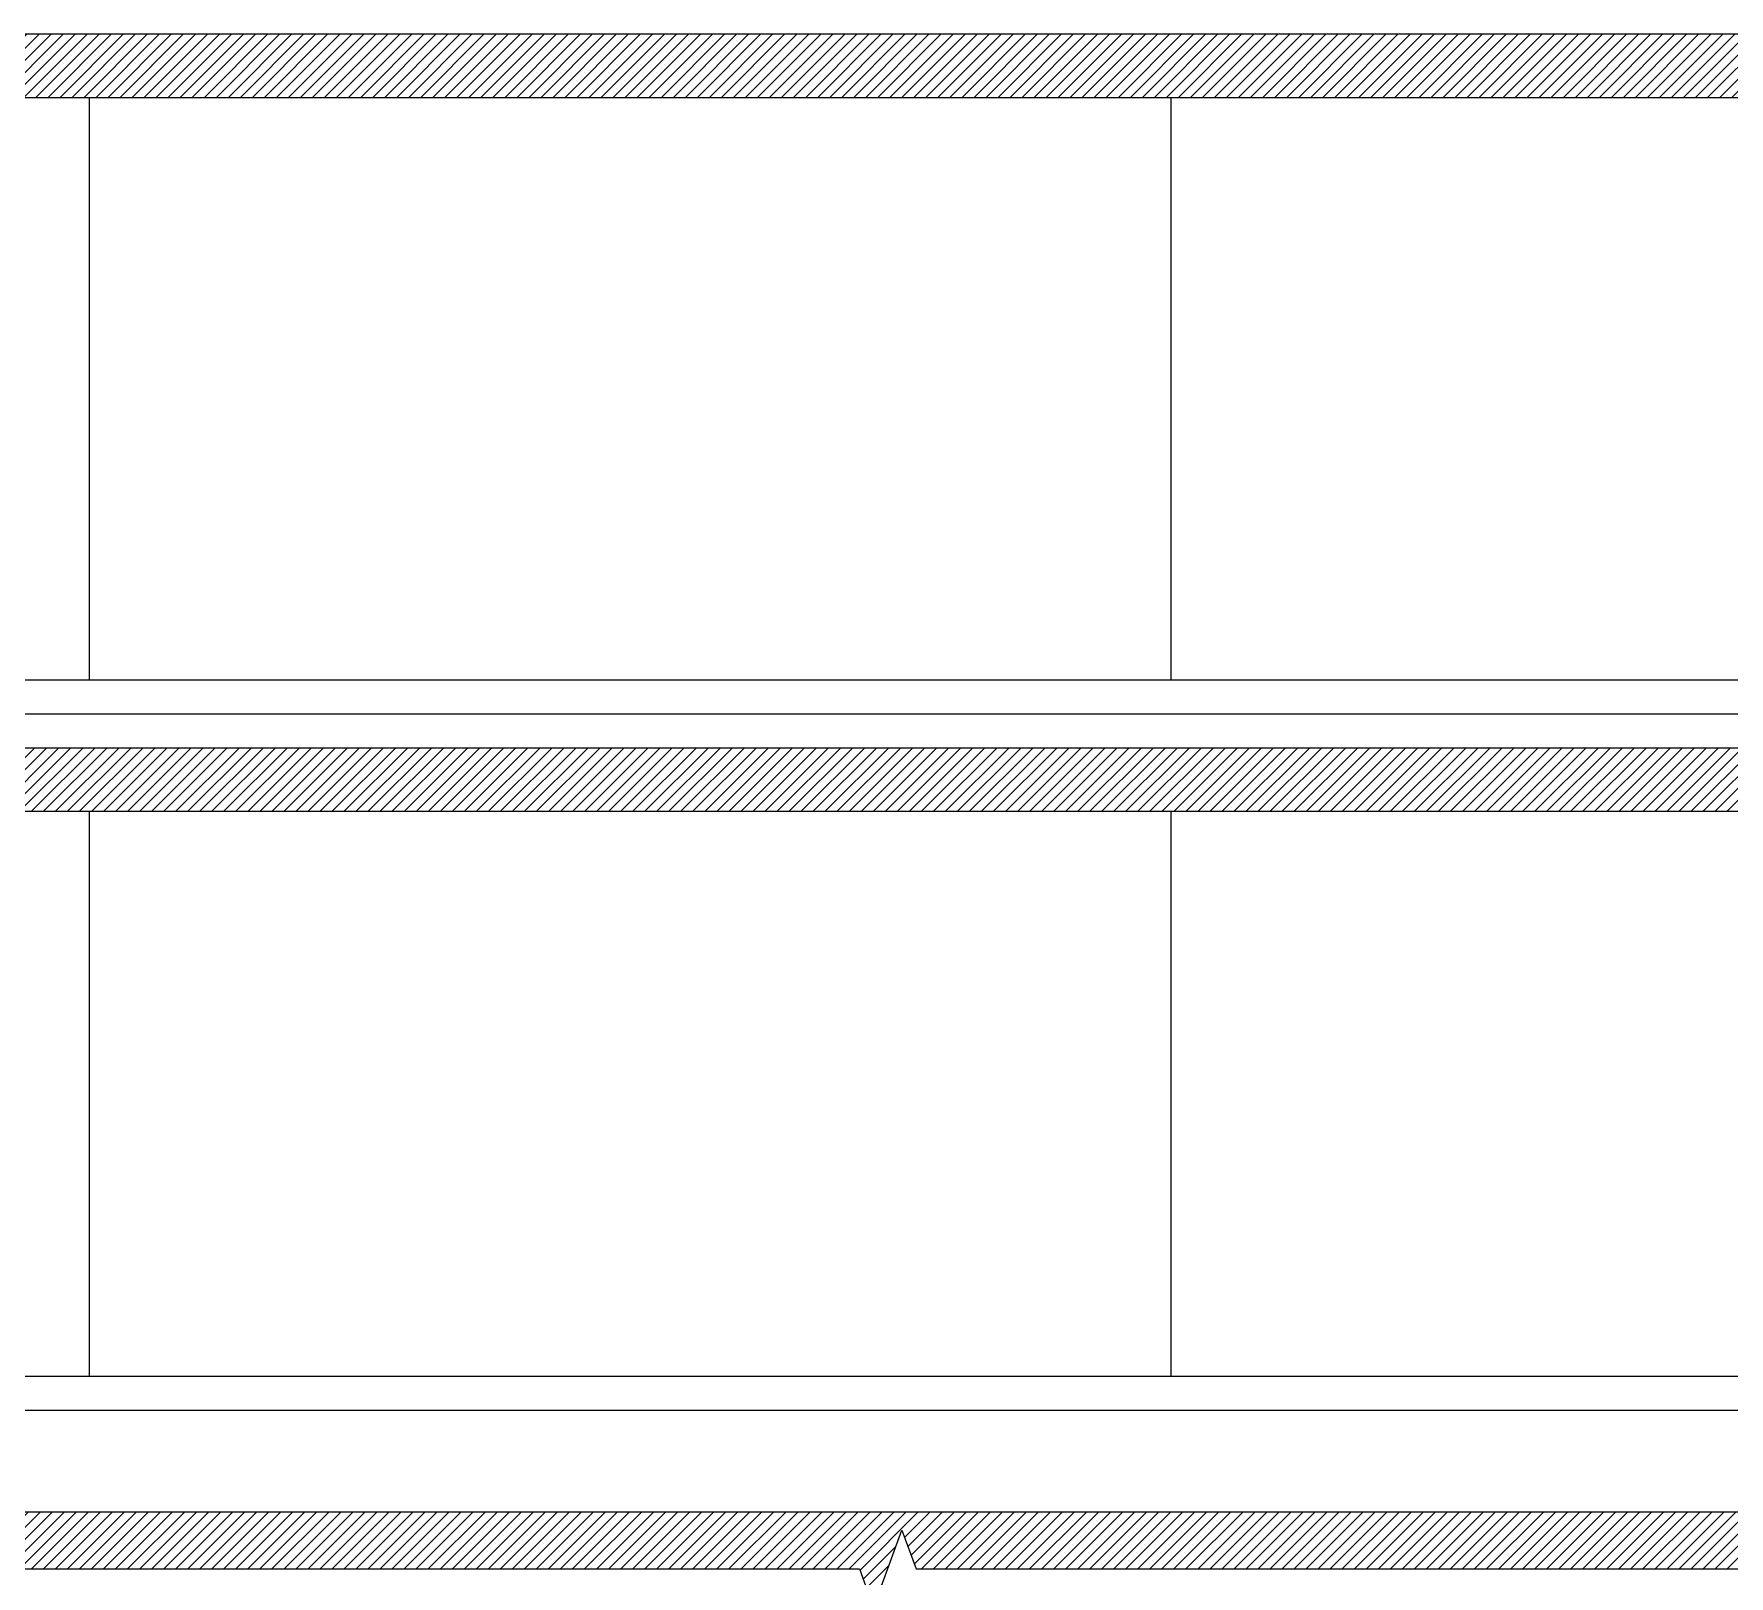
# Model space of a CAD drawing. Extents: x 185 to 567, y -69 to 170.
# Drawn here: x 322.19 to 329.66, y -55.22 to -48.42 of the extents above; entities that cross this region are included whole.
import ezdxf

# ---------------------------------------------------------------- set-up
doc = ezdxf.new("R2010")
doc.units = 0
doc.header["$LTSCALE"] = 0.25
doc.header["$MEASUREMENT"] = 0
for name, color, linetype in [('A-ELV0', 1, 'CONTINUOUS'), ('A-SECHAT', 8, 'CONTINUOUS'), ('A-SECLAS', 94, 'CONTINUOUS'), ('A-STR', 115, 'CONTINUOUS'), ('A-WLSEC', 7, 'CONTINUOUS')]:
    doc.layers.add(name, color=color, linetype=linetype)

msp = doc.modelspace()

# ---------------------------------------------------------------- hatches: boundary and pattern name
at = {"layer": 'A-SECHAT'}
h = msp.add_hatch(dxfattribs=at)
h.set_pattern_fill('ANSI31', color=256, scale=0.3, style=0)
h.set_pattern_definition([(45, (304.620327, -55.135556), (-0.026516504, 0.026516504), [])])
h.paths.add_polyline_path([(343.9115, -48.4156), (343.6615, -48.4156), (324.2421, -48.4156), (324.2421, -48.6956), (343.6615, -48.6956), (343.6615, -49.6656), (343.9115, -49.6656), (343.9115, -49.2856), (346.9115, -49.2856), (346.9115, -49.6656), (347.1615, -49.6656), (347.1615, -49.0656), (346.9115, -49.0656), (343.9115, -49.0656)])
h.paths.add_polyline_path([(347.1615, -51.5656), (346.9115, -51.5656), (343.9115, -51.5656), (343.6615, -51.5656), (324.2421, -51.5656), (324.2421, -51.8456), (346.9115, -51.8456), (346.9115, -54.9356), (324.2421, -54.9356), (324.2421, -55.1856), (325.828, -55.1856), (325.8905, -55.3573), (326.0155, -55.0138), (326.078, -55.1856), (347.1615, -55.1856)])
h.paths.add_polyline_path([(324.2421, -48.4156), (311.1189, -48.4156), (311.0694, -48.6956), (324.2421, -48.6956)])
h.paths.add_polyline_path([(324.2421, -51.5656), (310.5619, -51.5656), (310.5123, -51.8456), (324.2421, -51.8456)])
h.paths.add_polyline_path([(324.2421, -54.9356), (309.9659, -54.9356), (309.9306, -55.1856), (324.2421, -55.1856)])
h.paths.add_polyline_path([(310.5619, -51.5656), (307.2483, -51.5656), (307.0606, -51.5656), (304.808, -51.5656), (304.6203, -51.5656), (304.6203, -55.1856), (309.9306, -55.1856), (309.9659, -54.9356), (304.808, -54.9356), (304.808, -51.8456), (310.5123, -51.8456)])
h.paths.add_polyline_path([(307.2483, -49.9856), (307.0606, -49.9856), (304.808, -49.9856), (304.6203, -49.9856), (304.6203, -50.5856), (304.808, -50.5856), (304.808, -50.2056), (307.0606, -50.2056), (307.0606, -50.5856), (307.2483, -50.5856)])
h.paths.add_polyline_path([(311.1189, -48.4156), (307.2483, -48.4156), (307.0606, -48.4156), (307.0606, -49.0156), (307.2483, -49.0156), (307.2483, -48.6956), (311.0694, -48.6956)])

# ---------------------------------------------------------------- linework, layer by layer
at = {"layer": 'A-ELV0'}
for p, q in [((322.4315, -48.6956, 0), (322.4315, -51.2656, 0)), ((327.2015, -48.6956, 0), (327.2015, -51.2656, 0)), ((322.4315, -51.8456, 0), (322.4315, -54.3356, 0)), ((327.2015, -51.8456, 0), (327.2015, -54.3356, 0))]:
    msp.add_line(p, q, dxfattribs=at)
at = {"layer": 'A-SECLAS'}
for p, q in [((343.6615, -51.2656), (307.2483, -51.2656)), ((343.6615, -51.4156), (307.2483, -51.4156)), ((304.808, -54.3356), (346.9115, -54.3356)), ((304.808, -54.4856), (346.9115, -54.4856))]:
    msp.add_line(p, q, dxfattribs=at)
at = {"layer": 'A-STR', "elevation": 0}
msp.add_lwpolyline([(304.3221, -55.1856), (325.828, -55.1856), (325.8905, -55.3573), (326.0155, -55.0138), (326.078, -55.1856), (347.8903, -55.1856)], dxfattribs=at)
at = {"layer": 'A-WLSEC'}
for p, q in [((307.2483, -48.4156), (343.6615, -48.4156)), ((307.2483, -48.6956), (343.6615, -48.6956)), ((343.6615, -51.5656), (307.2483, -51.5656)), ((346.9115, -51.8456), (304.808, -51.8456)), ((346.9115, -54.9356), (304.808, -54.9356))]:
    msp.add_line(p, q, dxfattribs=at)

doc.saveas('drawing.dxf')
